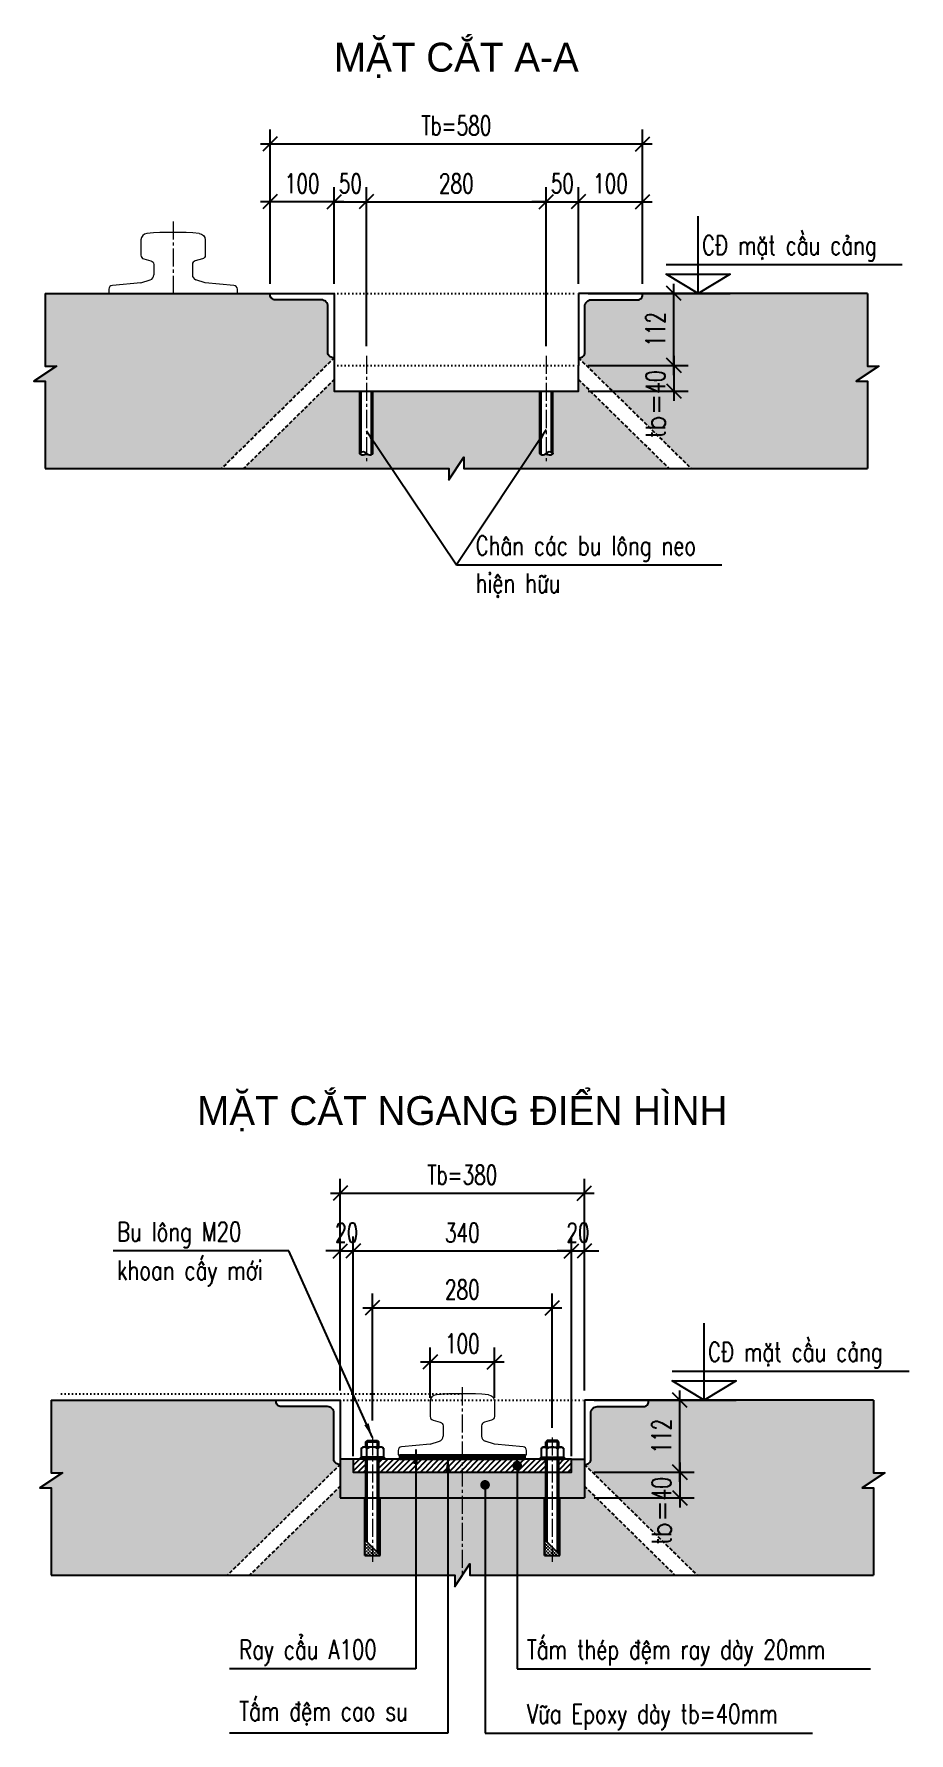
# Model space of a CAD drawing. Header units: millimetres. Extents: x -3040 to 7375, y -189092 to -182331.
# Drawn here: x 4337 to 5699, y -186246 to -183602 of the extents above; entities that cross this region are included whole.
import ezdxf
from ezdxf.enums import TextEntityAlignment as Align

# ---------------------------------------------------------------- set-up
doc = ezdxf.new("R2010")
doc.units = ezdxf.units.MM
doc.header["$LTSCALE"] = 75
doc.header["$MEASUREMENT"] = 0
for name, pattern in [('ACAD_ISO07W100', [3, 0, -3]), ('CENTER', [2, 1.25, -0.25, 0.25, -0.25]), ('CENTER2', [1.125, 0.75, -0.125, 0.125, -0.125]), ('DASHED2', [9.525, 6.35, -3.175]), ('HIDDEN', [0.375, 0.25, -0.125])]:
    doc.linetypes.add(name, pattern=pattern)
doc.layers.get('Defpoints').update_dxf_attribs({"color": 255})
doc.layers.add('AXE', color=9, linetype='CENTER', lineweight=18)
for name, color, linetype in [('CK_LEVEL_1', 7, 'Continuous'), ('DIM', 2, 'Continuous'), ('T-Dim', 8, 'Continuous'), ('T-Hatch', 8, 'Continuous'), ('T-Khuat', 8, 'DASHED2'), ('T-Manh', 8, 'Continuous'), ('T-Thay', 3, 'Continuous'), ('T-Thep', 1, 'Continuous'), ('T-Truc', 13, 'CENTER2'), ('TEXT', 4, 'Continuous')]:
    doc.layers.add(name, color=color, linetype=linetype)
doc.styles.add('HOA', font='VHAVAN.TTF', dxfattribs={"width": 0.85})
doc.styles.add('THUONG', font='vnsimple.shx', dxfattribs={"width": 0.75})
doc.styles.add('vnsimple', font='vnsimple.shx', dxfattribs={"width": 0.7})
doc.linetypes.add('ZIGZAG', pattern='A,0.0001,-0.2,[131,ltypeshp.shx,S=0.2,R=0,X=-0.2,Y=0],-0.4,[131,ltypeshp.shx,S=0.2,R=180,X=0.2,Y=0],-0.2', length=0.8001)
doc.dimstyles.new('1-15', dxfattribs={"dimscale": 150, "dimtxt": 0.2, "dimasz": 0.15, "dimexe": 0.15, "dimexo": 0.1, "dimgap": 0.09, "dimtad": 1, "dimdec": 0, "dimdsep": 46, "dimtxsty": 'vnsimple', "dimblk": 'OBLIQUE', "dimcen": 0.09, "dimdle": 0.1, "dimclrd": 256, "dimclre": 256, "dimclrt": 3, "dimadec": 0, "dimazin": 0, "dimtfac": 1, "dimtdec": 0, "dimtix": 1, "dimtmove": 1, "dimatfit": 3, "dimfxl": 1, "dimtolj": 1, "dimtzin": 0, "dimarcsym": 0})

# ---------------------------------------------------------------- blocks, each defined once
blk = doc.blocks.new('_Oblique')
at = {"color": 0, "linetype": 'ByBlock', "lineweight": -2}
blk.add_line((-0.5, -0.5), (0.5, 0.5), dxfattribs=at)
blk = doc.blocks.new('*D19')
at = {"layer": 'Defpoints', "color": 0, "linetype": 'Continuous', "transparency": 16777216}
for p in [(4704.1, -183862.9), (4704.1, -184005.6), (4804.1, -184005.6)]:
    blk.add_point(p, dxfattribs=at)
at = {"layer": 'T-Dim', "linetype": 'Continuous', "lineweight": -2, "transparency": 16777216}
for p, q in [((4704.1, -183990.6), (4704.1, -183840.4)), ((4804.1, -183990.6), (4804.1, -183840.4)), ((4819.1, -183862.9), (4689.1, -183862.9))]:
    blk.add_line(p, q, dxfattribs=at)
at = {"layer": 'T-Dim', "linetype": 'Continuous', "lineweight": -2, "transparency": 16777216, "xscale": 22.5, "yscale": 22.5, "zscale": 22.5, "rotation": 180}
blk.add_blockref('_Oblique', (4704.1, -183862.9), dxfattribs=at)
at = {"layer": 'T-Dim', "linetype": 'Continuous', "lineweight": -2, "transparency": 16777216, "xscale": 22.5, "yscale": 22.5, "zscale": 22.5}
blk.add_blockref('_Oblique', (4804.1, -183862.9), dxfattribs=at)
at = {"layer": 'T-Dim', "color": 3, "linetype": 'Continuous', "transparency": 16777216, "insert": (4754.1, -183834.4), "char_height": 30, "attachment_point": 5, "style": 'vnsimple'}
blk.add_mtext('\\A1;100', dxfattribs=at)
blk = doc.blocks.new('*D10')
at = {"layer": 'Defpoints', "color": 0, "transparency": 16777216}
for p in [(4854.1, -183862.9), (4804.1, -184005.6), (4854.1, -184102.6)]:
    blk.add_point(p, dxfattribs=at)
at = {"layer": 'T-Dim', "lineweight": -2, "transparency": 16777216}
for p, q in [((4804.1, -183990.6), (4804.1, -183840.4)), ((4854.1, -184087.6), (4854.1, -183840.4)), ((4804.1, -183862.9), (4781.6, -183862.9)), ((4804.1, -183862.9), (4854.1, -183862.9)), ((4854.1, -183862.9), (4876.6, -183862.9))]:
    blk.add_line(p, q, dxfattribs=at)
at = {"layer": 'T-Dim', "lineweight": -2, "transparency": 16777216, "xscale": 22.5, "yscale": 22.5, "zscale": 22.5}
blk.add_blockref('_Oblique', (4804.1, -183862.9), dxfattribs=at)
at = {"layer": 'T-Dim', "lineweight": -2, "transparency": 16777216, "xscale": 22.5, "yscale": 22.5, "zscale": 22.5, "rotation": 180}
blk.add_blockref('_Oblique', (4854.1, -183862.9), dxfattribs=at)
at = {"layer": 'T-Dim', "color": 3, "transparency": 16777216, "insert": (4829.1, -183834.4), "char_height": 30, "attachment_point": 5, "style": 'vnsimple'}
blk.add_mtext('\\A1;50', dxfattribs=at)
blk = doc.blocks.new('*D18')
at = {"layer": 'Defpoints', "color": 0, "linetype": 'Continuous', "transparency": 16777216}
for p in [(5284.1, -183862.9), (5184.1, -184005.6), (5284.1, -184005.6)]:
    blk.add_point(p, dxfattribs=at)
at = {"layer": 'T-Dim', "linetype": 'Continuous', "lineweight": -2, "transparency": 16777216}
for p, q in [((5184.1, -183990.6), (5184.1, -183840.4)), ((5284.1, -183990.6), (5284.1, -183840.4)), ((5169.1, -183862.9), (5299.1, -183862.9))]:
    blk.add_line(p, q, dxfattribs=at)
at = {"layer": 'T-Dim', "linetype": 'Continuous', "lineweight": -2, "transparency": 16777216, "xscale": 22.5, "yscale": 22.5, "zscale": 22.5, "rotation": 180}
blk.add_blockref('_Oblique', (5184.1, -183862.9), dxfattribs=at)
at = {"layer": 'T-Dim', "linetype": 'Continuous', "lineweight": -2, "transparency": 16777216, "xscale": 22.5, "yscale": 22.5, "zscale": 22.5}
blk.add_blockref('_Oblique', (5284.1, -183862.9), dxfattribs=at)
at = {"layer": 'T-Dim', "color": 3, "linetype": 'Continuous', "transparency": 16777216, "insert": (5234.1, -183834.4), "char_height": 30, "attachment_point": 5, "style": 'vnsimple'}
blk.add_mtext('\\A1;100', dxfattribs=at)
blk = doc.blocks.new('*D20')
at = {"layer": 'Defpoints', "color": 0, "transparency": 16777216}
for p in [(5284.1, -183772.9), (4704.1, -184005.6), (5284.1, -184005.6)]:
    blk.add_point(p, dxfattribs=at)
at = {"layer": 'T-Dim', "lineweight": -2, "transparency": 16777216}
for p, q in [((4704.1, -183990.6), (4704.1, -183750.4)), ((5284.1, -183990.6), (5284.1, -183750.4)), ((4689.1, -183772.9), (5299.1, -183772.9))]:
    blk.add_line(p, q, dxfattribs=at)
at = {"layer": 'T-Dim', "lineweight": -2, "transparency": 16777216, "xscale": 22.5, "yscale": 22.5, "zscale": 22.5, "rotation": 180}
blk.add_blockref('_Oblique', (4704.1, -183772.9), dxfattribs=at)
at = {"layer": 'T-Dim', "lineweight": -2, "transparency": 16777216, "xscale": 22.5, "yscale": 22.5, "zscale": 22.5}
blk.add_blockref('_Oblique', (5284.1, -183772.9), dxfattribs=at)
at = {"layer": 'T-Dim', "color": 3, "transparency": 16777216, "insert": (4994.1, -183744.4), "char_height": 30, "attachment_point": 5, "style": 'vnsimple'}
blk.add_mtext('\\A1;Tb=580', dxfattribs=at)
blk = doc.blocks.new('*D24')
at = {"layer": 'Defpoints', "color": 0, "transparency": 16777216}
for p in [(5134.1, -183862.9), (4854.1, -184102.6), (5134.1, -184102.6)]:
    blk.add_point(p, dxfattribs=at)
at = {"layer": 'T-Dim', "lineweight": -2, "transparency": 16777216}
for p, q in [((4854.1, -184087.6), (4854.1, -183840.4)), ((5134.1, -184087.6), (5134.1, -183840.4)), ((4839.1, -183862.9), (5149.1, -183862.9))]:
    blk.add_line(p, q, dxfattribs=at)
at = {"layer": 'T-Dim', "lineweight": -2, "transparency": 16777216, "xscale": 22.5, "yscale": 22.5, "zscale": 22.5, "rotation": 180}
blk.add_blockref('_Oblique', (4854.1, -183862.9), dxfattribs=at)
at = {"layer": 'T-Dim', "lineweight": -2, "transparency": 16777216, "xscale": 22.5, "yscale": 22.5, "zscale": 22.5}
blk.add_blockref('_Oblique', (5134.1, -183862.9), dxfattribs=at)
at = {"layer": 'T-Dim', "color": 3, "transparency": 16777216, "insert": (4994.1, -183834.4), "char_height": 30, "attachment_point": 5, "style": 'vnsimple'}
blk.add_mtext('\\A1;280', dxfattribs=at)
blk = doc.blocks.new('*D25')
at = {"layer": 'Defpoints', "color": 0, "transparency": 16777216}
for p in [(5184.1, -183862.9), (5184.1, -184005.6), (5134.1, -184102.6)]:
    blk.add_point(p, dxfattribs=at)
at = {"layer": 'T-Dim', "lineweight": -2, "transparency": 16777216}
for p, q in [((5134.1, -184087.6), (5134.1, -183840.4)), ((5184.1, -183990.6), (5184.1, -183840.4)), ((5134.1, -183862.9), (5111.6, -183862.9)), ((5134.1, -183862.9), (5184.1, -183862.9)), ((5184.1, -183862.9), (5206.6, -183862.9))]:
    blk.add_line(p, q, dxfattribs=at)
at = {"layer": 'T-Dim', "lineweight": -2, "transparency": 16777216, "xscale": 22.5, "yscale": 22.5, "zscale": 22.5}
blk.add_blockref('_Oblique', (5134.1, -183862.9), dxfattribs=at)
at = {"layer": 'T-Dim', "lineweight": -2, "transparency": 16777216, "xscale": 22.5, "yscale": 22.5, "zscale": 22.5, "rotation": 180}
blk.add_blockref('_Oblique', (5184.1, -183862.9), dxfattribs=at)
at = {"layer": 'T-Dim', "color": 3, "transparency": 16777216, "insert": (5159.1, -183834.4), "char_height": 30, "attachment_point": 5, "style": 'vnsimple'}
blk.add_mtext('\\A1;50', dxfattribs=at)
blk = doc.blocks.new('*D14')
at = {"layer": 'Defpoints', "color": 0, "transparency": 16777216}
for p in [(5184.1, -184117.6), (5184.1, -184157.6), (5332.6, -184157.6)]:
    blk.add_point(p, dxfattribs=at)
at = {"layer": 'T-Dim', "lineweight": -2, "transparency": 16777216}
for p, q in [((5332.6, -184102.6), (5332.6, -184172.6)), ((5199.1, -184117.6), (5355.1, -184117.6)), ((5199.1, -184157.6), (5355.1, -184157.6))]:
    blk.add_line(p, q, dxfattribs=at)
at = {"layer": 'T-Dim', "lineweight": -2, "transparency": 16777216, "xscale": 22.5, "yscale": 22.5, "zscale": 22.5}
for p, rotation in [((5332.6, -184117.6), 90), ((5332.6, -184157.6), 270)]:
    blk.add_blockref('_Oblique', p, dxfattribs=dict(at, rotation=rotation))
at = {"layer": 'T-Dim', "color": 3, "transparency": 16777216, "insert": (5304.1, -184177.8), "char_height": 30, "attachment_point": 5, "rotation": 90, "style": 'vnsimple'}
blk.add_mtext('\\A1;t{\\W1;b=}40', dxfattribs=at)
blk = doc.blocks.new('*D15')
at = {"layer": 'Defpoints', "color": 0, "transparency": 16777216}
for p in [(5184.1, -184005.6), (5332.6, -184005.6), (5184.1, -184117.6)]:
    blk.add_point(p, dxfattribs=at)
at = {"layer": 'T-Dim', "lineweight": -2, "transparency": 16777216}
for p, q in [((5332.6, -184132.6), (5332.6, -183990.6)), ((5199.1, -184005.6), (5355.1, -184005.6)), ((5199.1, -184117.6), (5355.1, -184117.6))]:
    blk.add_line(p, q, dxfattribs=at)
at = {"layer": 'T-Dim', "lineweight": -2, "transparency": 16777216, "xscale": 22.5, "yscale": 22.5, "zscale": 22.5}
for p, rotation in [((5332.6, -184005.6), 90), ((5332.6, -184117.6), 270)]:
    blk.add_blockref('_Oblique', p, dxfattribs=dict(at, rotation=rotation))
at = {"layer": 'T-Dim', "color": 3, "transparency": 16777216, "insert": (5304.1, -184061.6), "char_height": 30, "attachment_point": 5, "rotation": 90, "style": 'vnsimple'}
blk.add_mtext('\\A1;112', dxfattribs=at)
blk = doc.blocks.new('*D52')
at = {"layer": 'Defpoints', "color": 0, "transparency": 16777216}
for p in [(4833.4, -185496), (4813.4, -185728.2), (4833.4, -185830.2)]:
    blk.add_point(p, dxfattribs=at)
at = {"layer": 'T-Dim', "lineweight": -2, "transparency": 16777216}
for p, q in [((4813.4, -185713.2), (4813.4, -185473.5)), ((4833.4, -185815.2), (4833.4, -185473.5)), ((4813.4, -185496), (4790.9, -185496)), ((4813.4, -185496), (4833.4, -185496)), ((4833.4, -185496), (4855.9, -185496))]:
    blk.add_line(p, q, dxfattribs=at)
at = {"layer": 'T-Dim', "lineweight": -2, "transparency": 16777216, "xscale": 22.5, "yscale": 22.5, "zscale": 22.5}
blk.add_blockref('_Oblique', (4813.4, -185496), dxfattribs=at)
at = {"layer": 'T-Dim', "lineweight": -2, "transparency": 16777216, "xscale": 22.5, "yscale": 22.5, "zscale": 22.5, "rotation": 180}
blk.add_blockref('_Oblique', (4833.4, -185496), dxfattribs=at)
at = {"layer": 'T-Dim', "color": 3, "transparency": 16777216, "insert": (4823.4, -185467.5), "char_height": 30, "attachment_point": 5, "style": 'vnsimple'}
blk.add_mtext('\\A1;20', dxfattribs=at)
blk = doc.blocks.new('*D53')
at = {"layer": 'Defpoints', "color": 0, "transparency": 16777216}
for p in [(5173.4, -185496), (4833.4, -185830.2), (5173.4, -185830.2)]:
    blk.add_point(p, dxfattribs=at)
at = {"layer": 'T-Dim', "lineweight": -2, "transparency": 16777216}
for p, q in [((4833.4, -185815.2), (4833.4, -185473.5)), ((5173.4, -185815.2), (5173.4, -185473.5)), ((4818.4, -185496), (5188.4, -185496))]:
    blk.add_line(p, q, dxfattribs=at)
at = {"layer": 'T-Dim', "lineweight": -2, "transparency": 16777216, "xscale": 22.5, "yscale": 22.5, "zscale": 22.5, "rotation": 180}
blk.add_blockref('_Oblique', (4833.4, -185496), dxfattribs=at)
at = {"layer": 'T-Dim', "lineweight": -2, "transparency": 16777216, "xscale": 22.5, "yscale": 22.5, "zscale": 22.5}
blk.add_blockref('_Oblique', (5173.4, -185496), dxfattribs=at)
at = {"layer": 'T-Dim', "color": 3, "transparency": 16777216, "insert": (5003.4, -185467.5), "char_height": 30, "attachment_point": 5, "style": 'vnsimple'}
blk.add_mtext('\\A1;340', dxfattribs=at)
blk = doc.blocks.new('*D54')
at = {"layer": 'Defpoints', "color": 0, "transparency": 16777216}
for p in [(5193.4, -185496), (5193.4, -185728.2), (5173.4, -185830.2)]:
    blk.add_point(p, dxfattribs=at)
at = {"layer": 'T-Dim', "lineweight": -2, "transparency": 16777216}
for p, q in [((5173.4, -185815.2), (5173.4, -185473.5)), ((5193.4, -185713.2), (5193.4, -185473.5)), ((5173.4, -185496), (5150.9, -185496)), ((5173.4, -185496), (5193.4, -185496)), ((5193.4, -185496), (5215.9, -185496))]:
    blk.add_line(p, q, dxfattribs=at)
at = {"layer": 'T-Dim', "lineweight": -2, "transparency": 16777216, "xscale": 22.5, "yscale": 22.5, "zscale": 22.5}
blk.add_blockref('_Oblique', (5173.4, -185496), dxfattribs=at)
at = {"layer": 'T-Dim', "lineweight": -2, "transparency": 16777216, "xscale": 22.5, "yscale": 22.5, "zscale": 22.5, "rotation": 180}
blk.add_blockref('_Oblique', (5193.4, -185496), dxfattribs=at)
at = {"layer": 'T-Dim', "color": 3, "transparency": 16777216, "insert": (5183.4, -185467.5), "char_height": 30, "attachment_point": 5, "style": 'vnsimple'}
blk.add_mtext('\\A1;20', dxfattribs=at)
blk = doc.blocks.new('*D55')
at = {"layer": 'Defpoints', "color": 0, "transparency": 16777216}
for p in [(5193.4, -185406), (4813.4, -185728.2), (5193.4, -185728.2)]:
    blk.add_point(p, dxfattribs=at)
at = {"layer": 'T-Dim', "lineweight": -2, "transparency": 16777216}
for p, q in [((4813.4, -185713.2), (4813.4, -185383.5)), ((5193.4, -185713.2), (5193.4, -185383.5)), ((4798.4, -185406), (5208.4, -185406))]:
    blk.add_line(p, q, dxfattribs=at)
at = {"layer": 'T-Dim', "lineweight": -2, "transparency": 16777216, "xscale": 22.5, "yscale": 22.5, "zscale": 22.5, "rotation": 180}
blk.add_blockref('_Oblique', (4813.4, -185406), dxfattribs=at)
at = {"layer": 'T-Dim', "lineweight": -2, "transparency": 16777216, "xscale": 22.5, "yscale": 22.5, "zscale": 22.5}
blk.add_blockref('_Oblique', (5193.4, -185406), dxfattribs=at)
at = {"layer": 'T-Dim', "color": 3, "transparency": 16777216, "insert": (5003.4, -185377.5), "char_height": 30, "attachment_point": 5, "style": 'vnsimple'}
blk.add_mtext('\\A1;Tb=380', dxfattribs=at)
blk = doc.blocks.new('*D56')
at = {"layer": 'Defpoints', "color": 0, "transparency": 16777216}
for p in [(5053.4, -185668.7), (4953.4, -185739.8), (5053.4, -185739.8)]:
    blk.add_point(p, dxfattribs=at)
at = {"layer": 'T-Dim', "lineweight": -2, "transparency": 16777216}
for p, q in [((4938.4, -185668.7), (5068.4, -185668.7)), ((4953.4, -185724.8), (4953.4, -185646.2)), ((5053.4, -185724.8), (5053.4, -185646.2))]:
    blk.add_line(p, q, dxfattribs=at)
at = {"layer": 'T-Dim', "lineweight": -2, "transparency": 16777216, "xscale": 22.5, "yscale": 22.5, "zscale": 22.5, "rotation": 180}
blk.add_blockref('_Oblique', (4953.4, -185668.7), dxfattribs=at)
at = {"layer": 'T-Dim', "lineweight": -2, "transparency": 16777216, "xscale": 22.5, "yscale": 22.5, "zscale": 22.5}
blk.add_blockref('_Oblique', (5053.4, -185668.7), dxfattribs=at)
at = {"layer": 'T-Dim', "color": 3, "transparency": 16777216, "insert": (5003.4, -185640.2), "char_height": 30, "attachment_point": 5, "style": 'vnsimple'}
blk.add_mtext('\\A1;100', dxfattribs=at)
blk = doc.blocks.new('*D57')
at = {"layer": 'Defpoints', "color": 0, "transparency": 16777216}
for p in [(5143.4, -185584.6), (4863.4, -185774.9), (5143.4, -185786.2)]:
    blk.add_point(p, dxfattribs=at)
at = {"layer": 'T-Dim', "lineweight": -2, "transparency": 16777216}
for p, q in [((4863.4, -185759.9), (4863.4, -185562.1)), ((5143.4, -185771.2), (5143.4, -185562.1)), ((4848.4, -185584.6), (5158.4, -185584.6))]:
    blk.add_line(p, q, dxfattribs=at)
at = {"layer": 'T-Dim', "lineweight": -2, "transparency": 16777216, "xscale": 22.5, "yscale": 22.5, "zscale": 22.5, "rotation": 180}
blk.add_blockref('_Oblique', (4863.4, -185584.6), dxfattribs=at)
at = {"layer": 'T-Dim', "lineweight": -2, "transparency": 16777216, "xscale": 22.5, "yscale": 22.5, "zscale": 22.5}
blk.add_blockref('_Oblique', (5143.4, -185584.6), dxfattribs=at)
at = {"layer": 'T-Dim', "color": 3, "transparency": 16777216, "insert": (5003.4, -185556.1), "char_height": 30, "attachment_point": 5, "style": 'vnsimple'}
blk.add_mtext('\\A1;280', dxfattribs=at)
blk = doc.blocks.new('*D58')
at = {"layer": 'Defpoints', "color": 0, "transparency": 16777216}
for p in [(5193.4, -185840.2), (5193.4, -185880.2), (5341.9, -185880.2)]:
    blk.add_point(p, dxfattribs=at)
at = {"layer": 'T-Dim', "lineweight": -2, "transparency": 16777216}
for p, q in [((5341.9, -185825.2), (5341.9, -185895.2)), ((5208.4, -185840.2), (5364.4, -185840.2)), ((5208.4, -185880.2), (5364.4, -185880.2))]:
    blk.add_line(p, q, dxfattribs=at)
at = {"layer": 'T-Dim', "lineweight": -2, "transparency": 16777216, "xscale": 22.5, "yscale": 22.5, "zscale": 22.5}
for p, rotation in [((5341.9, -185840.2), 90), ((5341.9, -185880.2), 270)]:
    blk.add_blockref('_Oblique', p, dxfattribs=dict(at, rotation=rotation))
at = {"layer": 'T-Dim', "color": 3, "transparency": 16777216, "insert": (5313.4, -185900.4), "char_height": 30, "attachment_point": 5, "rotation": 90, "style": 'vnsimple'}
blk.add_mtext('\\A1;t{\\W1;b=}40', dxfattribs=at)
blk = doc.blocks.new('*D59')
at = {"layer": 'Defpoints', "color": 0, "transparency": 16777216}
for p in [(5193.4, -185728.2), (5341.9, -185728.2), (5193.4, -185840.2)]:
    blk.add_point(p, dxfattribs=at)
at = {"layer": 'T-Dim', "lineweight": -2, "transparency": 16777216}
for p, q in [((5341.9, -185855.2), (5341.9, -185713.2)), ((5208.4, -185728.2), (5364.4, -185728.2)), ((5208.4, -185840.2), (5364.4, -185840.2))]:
    blk.add_line(p, q, dxfattribs=at)
at = {"layer": 'T-Dim', "lineweight": -2, "transparency": 16777216, "xscale": 22.5, "yscale": 22.5, "zscale": 22.5}
for p, rotation in [((5341.9, -185728.2), 90), ((5341.9, -185840.2), 270)]:
    blk.add_blockref('_Oblique', p, dxfattribs=dict(at, rotation=rotation))
at = {"layer": 'T-Dim', "color": 3, "transparency": 16777216, "insert": (5313.4, -185784.2), "char_height": 30, "attachment_point": 5, "rotation": 90, "style": 'vnsimple'}
blk.add_mtext('\\A1;112', dxfattribs=at)

msp = doc.modelspace()

# ---------------------------------------------------------------- hatches: boundary and pattern name
at = {"layer": 'T-Hatch'}
h = msp.add_hatch(dxfattribs=at)
h.set_pattern_fill('BETONG', color=256, scale=10, pattern_type=2)
h.set_pattern_definition([(0, (548.536, -5448.69), (0, 51.961524), [1.25, -28.75]), (0, (548.536, -5446.526), (0, 51.961524), [1.25, -28.75]), (120, (548.536, -5448.69), (-45, -25.980762), [1.25, -28.75]), (120, (550.41, -5447.61), (-45, -25.980762), [1.25, -28.75]), (0, (563.536, -5422.71), (0, 51.961524), [1.25, -28.75]), (0, (563.536, -5420.545), (0, 51.961524), [1.25, -28.75]), (120, (563.536, -5422.71), (-45, -25.980762), [1.25, -28.75]), (120, (565.41, -5421.63), (-45, -25.980762), [1.25, -28.75]), (60, (549.786, -5448.69), (-45, 25.980762), [1.25, -28.75]), (60, (547.91, -5447.61), (-45, 25.980762), [1.25, -28.75]), (60, (564.786, -5474.67), (-45, 25.980762), [1.25, -28.75]), (60, (562.91, -5473.59), (-45, 25.980762), [1.25, -28.75]), (45, (548.536, -5448.691), (-10.6066017, 10.6066017), []), (50, (548.536, -5448.69), (71.726018, -6.275213), [7.5, -82.5]), (355, (548.54, -5448.69), (-13.875133, 75.219213), [6, -66]), (100.4514, (554.513, -5449.214), (57.850938, 68.943954), [6.37402, -70.11421]), (46.1842, (548.54, -5428.69), (106.724105, -16.5519), [11.25, -123.75]), (96.6356, (557.43, -5430.07), (93.46627, 97.41179), [9.56103, -105.1713]), (351.1842, (548.54, -5428.69), (93.466195, 97.41186), [9, -99]), (21, (558.536, -5433.69), (59.690705, -40.26189), [7.5, -82.5]), (326, (558.54, -5433.69), (24.331533, 72.515005), [6, -66]), (71.4514, (563.51, -5437.046), (84.022263, 32.25305), [6.37402, -70.11421]), (37.5, (548.536, -5448.691), (1.2159855, 33.2893854), [0, -65.2, 0, -67, 0, -66.25]), (7.5, (548.536, -5448.69), (26.306954, 39.441171), [0, -38.2, 0, -63.7, 0, -25.25]), (327.5, (526.236, -5448.69), (53.3822436, -2.255487), [0, -25, 0, -78, 0, -103.5]), (317.5, (516.236, -5448.69), (58.318617, 10.010498), [0, -32.5, 0, -51.8, 0, -73.5])])
h.paths.add_polyline_path([(4804.08, -184105.63), (4802.08, -184105.63, -0.4142136), (4794.08, -184097.63), (4794.08, -184025.63, 0.4142136), (4784.08, -184015.63), (4712.08, -184015.63, -0.4142136), (4704.08, -184007.63), (4704.08, -184005.63), (4354.08, -184005.63), (4354.08, -184118.97), (4371.58, -184118.97), (4336.59, -184142.29), (4354.08, -184142.29), (4354.08, -184278.05), (4628.55, -184278.05)])
h.paths.add_polyline_path([(4844.08, -184157.63), (4804.08, -184157.63), (4804.08, -184139.48), (4663.01, -184278.05), (4844.08, -184278.05)])
h.paths.add_polyline_path([(4864.08, -184254.63, -0.2634471), (4863.6, -184255.49, -0.4091639), (4854.08, -184254.63, -0.4091639), (4844.57, -184255.49, -0.2634471), (4844.08, -184254.63), (4844.08, -184278.05), (4864.08, -184278.05)])
h.paths.add_polyline_path([(5124.08, -184157.63), (4864.08, -184157.63), (4864.08, -184278.05), (4982.42, -184278.05), (4982.42, -184295.54), (5005.75, -184260.56), (5005.75, -184278.05), (5124.08, -184278.05)])
h.paths.add_polyline_path([(5144.08, -184254.63, -0.2634471), (5143.6, -184255.49, -0.4091639), (5134.08, -184254.63, -0.4091639), (5124.57, -184255.49, -0.2634471), (5124.08, -184254.63), (5124.08, -184278.05), (5144.08, -184278.05)])
h.paths.add_polyline_path([(5184.08, -184139.48), (5184.08, -184157.63), (5144.08, -184157.63), (5144.08, -184278.05), (5325.16, -184278.05)])
h.paths.add_polyline_path([(5634.08, -184142.29), (5616.59, -184142.29), (5651.58, -184118.97), (5634.08, -184118.97), (5634.08, -184005.63), (5284.08, -184005.63), (5284.08, -184007.63, -0.4142136), (5276.08, -184015.63), (5204.08, -184015.63, 0.4142136), (5194.08, -184025.63), (5194.08, -184097.63, -0.4142136), (5186.08, -184105.63), (5184.08, -184105.63), (5359.62, -184278.05), (5634.08, -184278.05)])
h.paths.add_polyline_path([(5326.64, -184241.47), (5326.64, -184114.18), (5281.64, -184114.18), (5281.64, -184241.47)], flags=24)
h.paths.add_polyline_path([(5326.64, -184092.13), (5326.64, -184031.13), (5281.64, -184031.13), (5281.64, -184092.13)], flags=24)
h = msp.add_hatch(dxfattribs=at)
h.set_pattern_fill('BETONG', color=256, scale=10, pattern_type=2)
h.set_pattern_definition([(0, (523.077, -5461.63), (0, 51.961524), [1.25, -28.75]), (0, (523.077, -5459.463), (0, 51.961524), [1.25, -28.75]), (120, (523.077, -5461.63), (-45, -25.980762), [1.25, -28.75]), (120, (524.95, -5460.546), (-45, -25.980762), [1.25, -28.75]), (0, (538.077, -5435.65), (0, 51.961524), [1.25, -28.75]), (0, (538.077, -5433.48), (0, 51.961524), [1.25, -28.75]), (120, (538.077, -5435.65), (-45, -25.980762), [1.25, -28.75]), (120, (539.95, -5434.565), (-45, -25.980762), [1.25, -28.75]), (60, (524.327, -5461.63), (-45, 25.980762), [1.25, -28.75]), (60, (522.45, -5460.546), (-45, 25.980762), [1.25, -28.75]), (60, (539.327, -5487.61), (-45, 25.980762), [1.25, -28.75]), (60, (537.45, -5486.526), (-45, 25.980762), [1.25, -28.75]), (45, (523.077, -5461.628), (-10.6066017, 10.6066017), []), (50, (523.08, -5461.63), (71.726018, -6.275213), [7.5, -82.5]), (355, (523.08, -5461.63), (-13.875133, 75.219213), [6, -66]), (100.4514, (529.054, -5462.15), (57.850938, 68.943954), [6.37402, -70.11421]), (46.1842, (523.08, -5441.63), (106.724105, -16.5519), [11.25, -123.75]), (96.6356, (531.97, -5443.01), (93.46627, 97.41179), [9.56103, -105.1713]), (351.1842, (523.08, -5441.63), (93.466195, 97.41186), [9, -99]), (21, (533.08, -5446.63), (59.690705, -40.26189), [7.5, -82.5]), (326, (533.08, -5446.63), (24.331533, 72.515005), [6, -66]), (71.4514, (538.05, -5449.98), (84.022263, 32.25305), [6.37402, -70.11421]), (37.5, (523.077, -5461.628), (1.2159855, 33.2893854), [0, -65.2, 0, -67, 0, -66.25]), (7.5, (523.077, -5461.63), (26.306954, 39.441171), [0, -38.2, 0, -63.7, 0, -25.25]), (327.5, (500.777, -5461.628), (53.3822436, -2.255487), [0, -25, 0, -78, 0, -103.5]), (317.5, (490.777, -5461.63), (58.318617, 10.010498), [0, -32.5, 0, -51.8, 0, -73.5])])
h.paths.add_polyline_path([(4813.39, -185828.16), (4811.39, -185828.16, -0.4142136), (4803.39, -185820.16), (4803.39, -185748.16, 0.4142136), (4793.39, -185738.16), (4721.39, -185738.16, -0.4142136), (4713.39, -185730.16), (4713.39, -185728.16), (4363.39, -185728.16), (4363.39, -185841.5), (4380.88, -185841.5), (4345.9, -185864.82), (4363.39, -185864.82), (4363.39, -186000.58), (4637.85, -186000.58)])
h.paths.add_polyline_path([(4851.39, -185880.16), (4813.39, -185880.16), (4813.39, -185862.01), (4672.32, -186000.58), (4991.73, -186000.58), (4991.73, -186018.08), (5003.39, -186000.58), (5003.39, -185880.16), (4875.39, -185880.16), (4875.39, -185970.16), (4851.39, -185970.16)])
h.paths.add_polyline_path([(5131.39, -185880.16), (5003.39, -185880.16), (5003.39, -186000.58), (5015.05, -185983.09), (5015.05, -186000.58), (5334.46, -186000.58), (5193.39, -185862.01), (5193.39, -185880.16), (5155.39, -185880.16), (5155.39, -185970.16), (5131.39, -185970.16)])
h.paths.add_polyline_path([(5643.39, -185864.82), (5625.9, -185864.82), (5660.88, -185841.5), (5643.39, -185841.5), (5643.39, -185728.16), (5293.39, -185728.16), (5293.39, -185730.16, -0.4142136), (5285.39, -185738.16), (5213.39, -185738.16, 0.4142136), (5203.39, -185748.16), (5203.39, -185820.16, -0.4142136), (5195.39, -185828.16), (5193.39, -185828.16), (5368.92, -186000.58), (5643.39, -186000.58)])
h.paths.add_polyline_path([(5335.95, -185964), (5335.95, -185836.72), (5290.95, -185836.72), (5290.95, -185964)], flags=24)
h.paths.add_polyline_path([(5335.95, -185814.66), (5335.95, -185753.66), (5290.95, -185753.66), (5290.95, -185814.66)], flags=24)
at = {"layer": 'T-Hatch', "lineweight": 13}
h = msp.add_hatch(dxfattribs=at)
h.set_pattern_fill('DOTS', color=256, scale=50)
h.set_pattern_definition([(0, (523.0773, -5461.6282), (1.5625, 3.125), [0, -3.125])])
h.paths.add_polyline_path([(4853.39, -185840.16), (4833.39, -185840.16), (4833.39, -185820.16), (4813.39, -185820.16), (4813.39, -185880.16), (4853.39, -185880.16)])
h.paths.add_polyline_path([(5003.39, -185840.16), (4873.39, -185840.16), (4873.39, -185880.16), (5003.39, -185880.16)])
h.paths.add_polyline_path([(5133.39, -185840.16), (5003.39, -185840.16), (5003.39, -185880.16), (5133.39, -185880.16)])
h.paths.add_polyline_path([(5193.39, -185820.16), (5173.39, -185820.16), (5173.39, -185840.16), (5153.39, -185840.16), (5153.39, -185880.16), (5193.39, -185880.16)])
at = {"layer": 'T-Hatch'}
h = msp.add_hatch(dxfattribs=at)
h.set_pattern_fill('ANSI31', color=256, scale=50)
h.set_pattern_definition([(45, (523.077, -5461.628), (-4.41941738, 4.41941738), [])])
h.paths.add_polyline_path([(5003.39, -185820.16), (4905.89, -185820.16), (4873.39, -185820.16), (4873.39, -185840.16), (5003.39, -185840.16)])
h.paths.add_polyline_path([(5133.39, -185820.16), (5124.89, -185820.16), (5003.39, -185820.16), (5003.39, -185840.16), (5133.39, -185840.16)])
h.paths.add_polyline_path([(5173.39, -185840.16), (5173.39, -185820.16), (5153.39, -185820.16), (5153.39, -185840.16)])
h.paths.add_polyline_path([(4833.39, -185820.16), (4833.39, -185840.16), (4853.39, -185840.16), (4853.39, -185820.16)])
h = msp.add_hatch(dxfattribs=at)
h.set_pattern_fill('DOLMIT', color=256, scale=7)
h.set_pattern_definition([(0, (5102.4368, -14543.9717), (0, 1.75), []), (45, (5102.437, -14543.9717), (-3.5, 3.5), [2.47487373, -4.94974747])])
h.paths.add_polyline_path([(5100.89, -185813.16), (4905.89, -185813.16), (4905.89, -185820.16), (5100.89, -185820.16)])
h = msp.add_hatch(dxfattribs=at)
h.set_pattern_fill('CROSS', color=256, scale=10)
h.set_pattern_definition([(0, (-956.0234, -6803.2245), (2.5, 2.5), [1.25, -3.75]), (90, (-955.3984, -6803.8495), (-2.5, 2.5), [1.25, -3.75])])
h.paths.add_polyline_path([(4853.39, -185880.16), (4851.39, -185880.16), (4851.39, -185970.16), (4863.39, -185970.16), (4863.39, -185957.16), (4853.39, -185947.16)])
h.paths.add_polyline_path([(4875.39, -185880.16), (4873.39, -185880.16), (4873.39, -185967.16), (4863.39, -185957.16), (4863.39, -185970.16), (4875.39, -185970.16)])
h = msp.add_hatch(dxfattribs=at)
h.set_pattern_fill('CROSS', color=256, scale=10)
h.set_pattern_definition([(0, (-676.0234, -6803.2245), (2.5, 2.5), [1.25, -3.75]), (90, (-675.3984, -6803.8495), (-2.5, 2.5), [1.25, -3.75])])
h.paths.add_polyline_path([(5133.39, -185880.16), (5131.39, -185880.16), (5131.39, -185970.16), (5143.39, -185970.16), (5143.39, -185957.16), (5133.39, -185947.16)])
h.paths.add_polyline_path([(5155.39, -185880.16), (5153.39, -185880.16), (5153.39, -185967.16), (5143.39, -185957.16), (5143.39, -185970.16), (5155.39, -185970.16)])

# ---------------------------------------------------------------- linework, layer by layer
at = {"layer": 'AXE', "lineweight": -3}
msp.add_line((4953.39, -185820.16), (5053.39, -185820.16), dxfattribs=at)
at = {"layer": 'CK_LEVEL_1', "linetype": 'Continuous', "lineweight": -3}
msp.add_line((4905.89, -185820.16), (5100.89, -185820.16), dxfattribs=at)
at = {"layer": 'CK_LEVEL_1', "color": 3, "lineweight": -3}
for points in [[(4804.08, -184105.63), (4802.08, -184105.63, -0.4142136), (4794.08, -184097.63), (4794.08, -184025.63, 0.4142136), (4784.08, -184015.63), (4712.08, -184015.63, -0.4142136), (4704.08, -184007.63), (4704.08, -184005.63)], [(5184.08, -184105.63), (5186.08, -184105.63, 0.4142136), (5194.08, -184097.63), (5194.08, -184025.63, -0.4142136), (5204.08, -184015.63), (5276.08, -184015.63, 0.4142136), (5284.08, -184007.63), (5284.08, -184005.63)], [(4813.39, -185828.16), (4811.39, -185828.16, -0.4142136), (4803.39, -185820.16), (4803.39, -185748.16, 0.4142136), (4793.39, -185738.16), (4721.39, -185738.16, -0.4142136), (4713.39, -185730.16), (4713.39, -185728.16)], [(5193.39, -185828.16), (5195.39, -185828.16, 0.4142136), (5203.39, -185820.16), (5203.39, -185748.16, -0.4142136), (5213.39, -185738.16), (5285.39, -185738.16, 0.4142136), (5293.39, -185730.16), (5293.39, -185728.16)]]:
    msp.add_lwpolyline(points, format="xyb", dxfattribs=at)
at = {"layer": 'CK_LEVEL_1', "linetype": 'Continuous', "lineweight": -3, "const_width": 0.25}
msp.add_lwpolyline([(4910.89, -185816.66), (5095.89, -185816.66)], dxfattribs=at)
at = {"layer": 'DIM', "linetype": 'Continuous'}
for p, q in [((5370.51, -184005.63), (5370.51, -183885.63)), ((5320.51, -183960.63), (5688.12, -183960.63)), ((5320.51, -184005.63), (5420.51, -184005.63)), ((5379.82, -185728.16), (5379.82, -185608.16)), ((5329.82, -185683.16), (5698.76, -185683.16)), ((5329.82, -185728.16), (5429.82, -185728.16))]:
    msp.add_line(p, q, dxfattribs=at)
for points in [[(5370.51, -184005.63), (5320.51, -183975.63), (5420.51, -183975.63), (5370.51, -184005.63)], [(5379.82, -185728.16), (5329.82, -185698.16), (5429.82, -185698.16), (5379.82, -185728.16)]]:
    msp.add_lwpolyline(points, dxfattribs=at)
for points in [[(5370.51, -184005.63), (5370.51, -183975.63), (5420.51, -183975.63), (5370.51, -184005.63)], [(5379.82, -185728.16), (5379.82, -185698.16), (5429.82, -185698.16), (5379.82, -185728.16)]]:
    msp.add_solid(points, dxfattribs=at)
at = {"layer": 'T-Khuat', "linetype": 'ACAD_ISO07W100', "ltscale": 0.025}
for p, q in [((4804.08, -184005.63), (5184.08, -184005.63)), ((4804.08, -184117.63), (5184.08, -184117.63)), ((5003.39, -185718.16), (4368.76, -185718.16)), ((4813.39, -185728.16), (5193.39, -185728.16))]:
    msp.add_line(p, q, dxfattribs=at)
at = {"layer": 'T-Khuat', "linetype": 'HIDDEN', "lineweight": -3, "ltscale": 0.3}
for p, q in [((4804.08, -184105.63), (4628.55, -184278.05)), ((5184.08, -184105.63), (5359.62, -184278.05)), ((4804.08, -184139.48), (4663.01, -184278.05)), ((5184.08, -184139.48), (5325.16, -184278.05)), ((4813.39, -185828.16), (4637.85, -186000.58)), ((5193.39, -185828.16), (5368.92, -186000.58)), ((4813.39, -185862.01), (4672.32, -186000.58)), ((5193.39, -185862.01), (5334.46, -186000.58))]:
    msp.add_line(p, q, dxfattribs=at)
at = {"layer": 'T-Khuat', "linetype": 'ZIGZAG', "lineweight": -3, "ltscale": 0.25}
msp.add_lwpolyline([(4804.08, -184117.63), (4804.08, -184157.63), (5184.08, -184157.63), (5184.08, -184117.63)], dxfattribs=at)
at = {"layer": 'T-Manh'}
for points in [[(4354.08, -184005.63), (4354.08, -184118.97), (4371.58, -184118.97), (4336.59, -184142.29), (4354.08, -184142.29), (4354.08, -184278.05)], [(5634.08, -184005.63), (5634.08, -184118.97), (5651.58, -184118.97), (5616.59, -184142.29), (5634.08, -184142.29), (5634.08, -184278.05)], [(4354.08, -184278.05), (4982.42, -184278.05), (4982.42, -184295.54), (5005.75, -184260.56), (5005.75, -184278.05), (5634.08, -184278.05)], [(4363.39, -185728.16), (4363.39, -185841.5), (4380.88, -185841.5), (4345.9, -185864.82), (4363.39, -185864.82), (4363.39, -186000.58)], [(5643.39, -185728.16), (5643.39, -185841.5), (5660.88, -185841.5), (5625.9, -185864.82), (5643.39, -185864.82), (5643.39, -186000.58)], [(4363.39, -186000.58), (4991.73, -186000.58), (4991.73, -186018.08), (5015.05, -185983.09), (5015.05, -186000.58), (5643.39, -186000.58)]]:
    msp.add_lwpolyline(points, dxfattribs=at)
at = {"layer": 'T-Thay', "lineweight": -3}
for p, q in [((4354.08, -184005.63), (4804.08, -184005.63)), ((4804.08, -184005.63), (4804.08, -184105.63)), ((5184.08, -184005.63), (5184.08, -184105.63)), ((5634.08, -184005.63), (5184.08, -184005.63)), ((4804.08, -184105.63), (4804.08, -184117.63)), ((5184.08, -184105.63), (5184.08, -184117.63)), ((4844.08, -184254.63), (4844.08, -184157.63)), ((4845.96, -184252.89), (4845.96, -184157.63)), ((4862.21, -184256.37), (4862.21, -184157.63)), ((4864.08, -184254.63), (4864.08, -184157.63)), ((5124.08, -184254.63), (5124.08, -184157.63)), ((5125.96, -184256.37), (5125.96, -184157.63)), ((5142.21, -184252.89), (5142.21, -184157.63)), ((5144.08, -184254.63), (5144.08, -184157.63)), ((4363.39, -185728.16), (4813.39, -185728.16)), ((4813.39, -185728.16), (4813.39, -185880.16)), ((5193.39, -185728.16), (5193.39, -185880.16)), ((5643.39, -185728.16), (5193.39, -185728.16)), ((4853.39, -185793.04), (4855.26, -185791.16)), ((4853.39, -185793.04), (4873.39, -185793.04)), ((4853.39, -185801.16), (4853.39, -185793.04)), ((4855.26, -185791.16), (4871.51, -185791.16)), ((4855.26, -185801.16), (4855.26, -185791.16)), ((4871.51, -185801.16), (4871.51, -185791.16)), ((4871.51, -185791.16), (4873.39, -185793.04)), ((4873.39, -185801.16), (4873.39, -185793.04)), ((5135.26, -185791.16), (5133.39, -185793.04)), ((5153.39, -185793.04), (5133.39, -185793.04)), ((5133.39, -185801.16), (5133.39, -185793.04)), ((5151.51, -185791.16), (5135.26, -185791.16)), ((5135.26, -185801.16), (5135.26, -185791.16)), ((5151.51, -185801.16), (5151.51, -185791.16)), ((5153.39, -185793.04), (5151.51, -185791.16)), ((5153.39, -185801.16), (5153.39, -185793.04)), ((4833.39, -185820.16), (4813.39, -185820.16)), ((4844.89, -185817.16), (4844.89, -185820.16)), ((4881.89, -185817.16), (4844.89, -185817.16)), ((4881.89, -185820.16), (4844.89, -185820.16)), ((4846.09, -185802.91), (4849.12, -185801.16)), ((4846.09, -185802.91), (4846.09, -185817.16)), ((4880.69, -185817.16), (4846.09, -185817.16)), ((4877.66, -185801.16), (4849.12, -185801.16)), ((4853.39, -185947.16), (4853.39, -185820.16)), ((4854.74, -185817.16), (4854.74, -185803.84)), ((4855.26, -185949.04), (4855.26, -185820.16)), ((4871.51, -185965.29), (4871.51, -185820.16)), ((4872.04, -185817.16), (4872.04, -185803.84)), ((4873.39, -185967.16), (4873.39, -185820.16)), ((4880.69, -185802.91), (4877.66, -185801.16)), ((4880.69, -185802.91), (4880.69, -185817.16)), ((4881.89, -185817.16), (4881.89, -185820.16)), ((5124.89, -185817.16), (5124.89, -185820.16)), ((5124.89, -185817.16), (5161.89, -185817.16)), ((5124.89, -185820.16), (5161.89, -185820.16)), ((5126.09, -185802.91), (5129.12, -185801.16)), ((5126.09, -185802.91), (5126.09, -185817.16)), ((5126.09, -185817.16), (5160.69, -185817.16)), ((5129.12, -185801.16), (5157.66, -185801.16)), ((5133.39, -185947.16), (5133.39, -185820.16)), ((5134.74, -185817.16), (5134.74, -185803.84)), ((5135.26, -185949.04), (5135.26, -185820.16)), ((5151.51, -185965.29), (5151.51, -185820.16)), ((5152.04, -185817.16), (5152.04, -185803.84)), ((5153.39, -185967.16), (5153.39, -185820.16)), ((5160.69, -185802.91), (5157.66, -185801.16)), ((5160.69, -185802.91), (5160.69, -185817.16)), ((5161.89, -185817.16), (5161.89, -185820.16)), ((5173.39, -185820.16), (5193.39, -185820.16)), ((4813.39, -185880.16), (5193.39, -185880.16)), ((4851.39, -185970.16), (4851.39, -185880.16)), ((4875.39, -185970.16), (4875.39, -185880.16)), ((5131.39, -185970.16), (5131.39, -185880.16)), ((5155.39, -185970.16), (5155.39, -185880.16)), ((4873.46, -185967.23), (4853.39, -185947.16)), ((5153.46, -185967.23), (5133.39, -185947.16))]:
    msp.add_line(p, q, dxfattribs=at)
at = {"layer": 'T-Thay', "linetype": 'Continuous', "lineweight": -3}
for p, q in [((4849.45, -185820.16), (4876.89, -185820.16)), ((5157.33, -185820.16), (5129.89, -185820.16))]:
    msp.add_line(p, q, dxfattribs=at)
at = {"layer": 'T-Thay', "lineweight": -3}
msp.add_lwpolyline([(4833.39, -185820.16), (4833.39, -185840.16), (5173.39, -185840.16), (5173.39, -185820.16)], close=True, dxfattribs=at)
at = {"layer": 'T-Thay'}
msp.add_lwpolyline([(4905.89, -185813.16), (5100.89, -185813.16), (5100.89, -185820.16), (4905.89, -185820.16)], close=True, dxfattribs=at)
at = {"layer": 'T-Thay', "lineweight": -3}
for points in [[(4851.39, -185970.16), (4875.39, -185970.16)], [(5131.39, -185970.16), (5155.39, -185970.16)]]:
    msp.add_lwpolyline(points, dxfattribs=at)
for centre, radius, start, end in [((4845.08, -184254.63), 1, 120.96376, 239.03624), ((4848.89, -184259.04), 6.81, 40.34493, 129.35535), ((4848.89, -184250.22), 6.81, 230.64465, 319.65507), ((4859.28, -184250.22), 6.81, 220.34493, 309.35535), ((4863.08, -184254.63), 1, 300.96376, 0), ((5125.08, -184254.63), 1, 180, 239.03624), ((5128.89, -184250.22), 6.81, 230.64465, 319.65507), ((5139.28, -184259.04), 6.81, 50.64465, 139.65507), ((5139.28, -184250.22), 6.81, 220.34493, 309.35535), ((5143.08, -184254.63), 1, 300.96376, 59.03624), ((4850.41, -185805.99), 4.83, 26.44061, 153.55939), ((4863.39, -185816.46), 15.3, 55.5774, 124.4226), ((4876.36, -185805.99), 4.83, 26.44061, 153.55939), ((5130.41, -185805.99), 4.83, 26.44061, 153.55939), ((5143.39, -185816.46), 15.3, 55.5774, 124.4226), ((5156.36, -185805.99), 4.83, 26.44061, 153.55939)]:
    msp.add_arc(centre, radius, start, end, dxfattribs=at)
at = {"layer": 'T-Thay', "linetype": 'ByBlock', "lineweight": -3}
for p in [(4844.08, -184254.63), (4844.08, -184254.63), (5144.08, -184254.63), (5144.08, -184254.63)]:
    msp.add_point(p, dxfattribs=at)
at = {"layer": 'T-Thep', "linetype": 'Continuous', "lineweight": 13}
for points in [[(4512.35, -183912.3, 0.3904749), (4503.16, -183922.26), (4503.16, -183946.06, 0.3376244), (4507.57, -183951.84), (4518.75, -183954.92, -0.3376244), (4523.16, -183960.7), (4523.16, -183976.82)], [(4593.98, -183912.3, -0.3904749), (4603.16, -183922.26), (4603.16, -183946.06, -0.3376244), (4598.75, -183951.84), (4587.57, -183954.92, 0.3376244), (4583.16, -183960.7), (4583.16, -183976.82, 0.3248996), (4588.69, -183984.42)], [(4503.16, -183989.13), (4458.63, -183993.14, 0.3881618), (4453.16, -183999.11), (4453.16, -184005.63), (4653.16, -184005.63), (4653.16, -183999.11, 0.3881618), (4647.7, -183993.14), (4603.16, -183989.13), (4588.69, -183984.42)], [(4503.16, -183989.13), (4517.64, -183984.42, 0.3248996), (4523.16, -183976.82)], [(4962.57, -185719.83, 0.3904749), (4953.39, -185729.8), (4953.39, -185753.59, 0.3376244), (4957.8, -185759.37), (4968.98, -185762.45, -0.3376244), (4973.39, -185768.23), (4973.39, -185784.35)], [(5044.21, -185719.83, -0.3904749), (5053.39, -185729.8), (5053.39, -185753.59, -0.3376244), (5048.98, -185759.37), (5037.8, -185762.45, 0.3376244), (5033.39, -185768.23), (5033.39, -185784.35, 0.3248996), (5038.92, -185791.96)], [(4953.39, -185796.66), (4908.85, -185800.67, 0.3881618), (4903.39, -185806.65), (4903.39, -185813.16), (5103.39, -185813.16), (5103.39, -185806.65, 0.3881618), (5097.93, -185800.67), (5053.39, -185796.66), (5038.92, -185791.96)], [(4953.39, -185796.66), (4967.86, -185791.96, 0.3248996), (4973.39, -185784.35)]]:
    msp.add_lwpolyline(points, format="xyb", dxfattribs=at)
for centre in [(4553.16, -184410.63), (5003.39, -186218.16)]:
    msp.add_arc(centre, 500, 85.31758, 94.68242, dxfattribs=at)
at = {"layer": 'T-Truc', "lineweight": 9, "ltscale": 0.5}
for p, q in [((4553.16, -183893.63), (4553.16, -184005.63)), ((4854.08, -184102.63), (4854.08, -184267.51)), ((5134.08, -184102.63), (5134.08, -184267.51)), ((5003.39, -185708.16), (5003.39, -186000.58)), ((4863.39, -185786.16), (4863.39, -185980.05)), ((5143.39, -185786.16), (5143.39, -185980.05))]:
    msp.add_line(p, q, dxfattribs=at)

# ---------------------------------------------------------------- texts
at = {"layer": 'TEXT', "style": 'HOA'}
for s, p in [('mÆt c¾t a-a', (4994.08, -183637.92)), ('mÆt c¾t ngang ®iÓn h×nh', (5003.39, -185277.49))]:
    msp.add_text(s, height=45, dxfattribs=at).set_placement(p, align=Align.MIDDLE_CENTER)
at = {"layer": 'TEXT', "style": 'THUONG', "width": 0.75}
for s, p in [('C§ mÆt cÇu c¶ng', (5376.43, -183945.63)), ('Ch©n c¸c bu l«ng neo', (5024.08, -184413.05)), ('hiÖn h÷u', (5024.08, -184471.62)), ('Bu l«ng M20', (4465.71, -185480.99)), ('khoan cÊy míi', (4465.71, -185540.99)), ('C§ mÆt cÇu c¶ng', (5385.74, -185668.16)), ('Ray cÈu A100', (4656.03, -186131.29)), ('TÊm thÐp ®Öm ray dµy 20mm', (5103.79, -186131.29)), ('TÊm ®Öm cao su', (4656.03, -186227.15)), ('V÷a Epoxy dµy tb=40mm', (5103.79, -186231.29))]:
    msp.add_text(s, height=30, dxfattribs=at).set_placement(p)

# ---------------------------------------------------------------- dimensions: what is measured, and where the dimension line sits
at = {"layer": 'T-Dim'}
for base, p1, p2, picture, middle in [((5284.08, -183772.92), (4704.08, -184005.63), (5284.08, -184005.63), '*D20', (4994.08, -183744.42)), ((5193.39, -185405.99), (4813.39, -185728.16), (5193.39, -185728.16), '*D55', (5003.39, -185377.49))]:
    dim = msp.add_linear_dim(base=base, p1=p1, p2=p2, text='Tb=<>', dimstyle='1-15', dxfattribs=at)
    dim.commit()
    dim.dimension.update_dxf_attribs({"geometry": picture, "text_midpoint": middle})
at = {"layer": 'T-Dim', "linetype": 'Continuous'}
for base, p1, p2, picture, middle in [((4704.08, -183862.92), (4804.08, -184005.63), (4704.08, -184005.63), '*D19', (4754.08, -183834.42)), ((5284.08, -183862.92), (5184.08, -184005.63), (5284.08, -184005.63), '*D18', (5234.08, -183834.42))]:
    dim = msp.add_linear_dim(base=base, p1=p1, p2=p2, dimstyle='1-15', dxfattribs=at)
    dim.commit()
    dim.dimension.update_dxf_attribs({"geometry": picture, "text_midpoint": middle})
at = {"layer": 'T-Dim'}
for base, p1, p2, picture, middle in [((4854.08, -183862.92), (4804.08, -184005.63), (4854.08, -184102.63), '*D10', (4829.08, -183834.42)), ((5134.08, -183862.92), (4854.08, -184102.63), (5134.08, -184102.63), '*D24', (4994.08, -183834.42)), ((5184.08, -183862.92), (5134.08, -184102.63), (5184.08, -184005.63), '*D25', (5159.08, -183834.42)), ((4833.39, -185495.99), (4813.39, -185728.16), (4833.39, -185830.16), '*D52', (4823.39, -185467.49)), ((5173.39, -185495.99), (4833.39, -185830.16), (5173.39, -185830.16), '*D53', (5003.39, -185467.49)), ((5193.39, -185495.99), (5173.39, -185830.16), (5193.39, -185728.16), '*D54', (5183.39, -185467.49)), ((5143.39, -185584.59), (4863.39, -185774.92), (5143.39, -185786.16), '*D57', (5003.39, -185556.09)), ((5053.39, -185668.73), (4953.39, -185739.8), (5053.39, -185739.8), '*D56', (5003.39, -185640.23))]:
    dim = msp.add_linear_dim(base=base, p1=p1, p2=p2, dimstyle='1-15', dxfattribs=at)
    dim.commit()
    dim.dimension.update_dxf_attribs({"geometry": picture, "text_midpoint": middle})
for base, p1, p2, picture, middle in [((5332.64, -184005.63), (5184.08, -184117.63), (5184.08, -184005.63), '*D15', (5304.14, -184061.63)), ((5341.95, -185728.16), (5193.39, -185840.16), (5193.39, -185728.16), '*D59', (5313.45, -185784.16))]:
    dim = msp.add_linear_dim(base=base, p1=p1, p2=p2, angle=90, dimstyle='1-15', dxfattribs=at)
    dim.commit()
    dim.dimension.update_dxf_attribs({"geometry": picture, "text_midpoint": middle})
for base, p1, p2, picture, middle in [((5332.64, -184157.63), (5184.08, -184117.63), (5184.08, -184157.63), '*D14', (5332.64, -184177.83)), ((5341.95, -185880.16), (5193.39, -185840.16), (5193.39, -185880.16), '*D58', (5341.95, -185900.36))]:
    dim = msp.add_linear_dim(base=base, p1=p1, p2=p2, angle=90, text='t{\\W1;b=}<>', dimstyle='1-15', dxfattribs=at)
    dim.commit()
    dim.dimension.update_dxf_attribs({"geometry": picture, "text_midpoint": middle, "dimtype": 160})

# ---------------------------------------------------------------- leaders
at = {"layer": 'T-Dim', "linetype": 'Continuous'}
for points, override in [([(4854.08, -184219.29), (4994.08, -184428.05), (5407.5, -184428.05)], {"dimasz": 0.1}), ([(5134.08, -184217.96), (4994.08, -184428.05), (5407.5, -184428.05)], {"dimasz": 0.1}), ([(5088.79, -185830.02), (5088.79, -186146.29), (5638.84, -186146.29)], {"dimasz": 0.1, "dimldrblk": 'Dot'}), ([(5038.79, -185860.06), (5038.79, -186246.29), (5548.54, -186246.29)], {"dimasz": 0.1, "dimldrblk": 'Dot'})]:
    msp.add_leader(points, dimstyle='1-15', override=override, dxfattribs=at)
for points in [[(4863.39, -185786.16), (4733.53, -185495.99), (4459.79, -185495.99)], [(4930.9, -185805.05), (4930.9, -186146.29), (4641.03, -186146.29)], [(4980.9, -185816.47), (4980.9, -186246.29), (4641.03, -186246.29)]]:
    msp.add_leader(points, dimstyle='1-15', dxfattribs=at)

doc.saveas('drawing.dxf')
